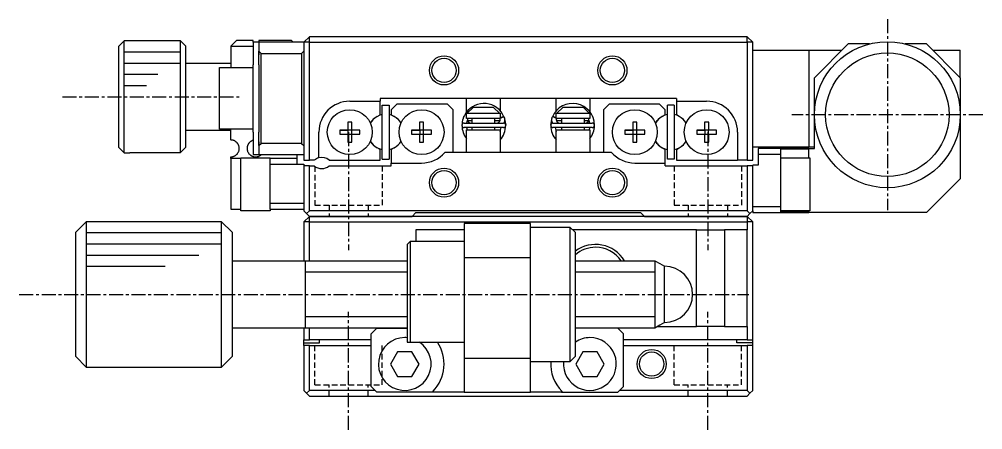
# Model space of a CAD drawing. Extents: x 10 to 335, y 10 to 233.
# Drawn here: x 200.9 to 286.8, y 47.9 to 84.4 of the extents above; entities that cross this region are included whole.
import ezdxf

# ---------------------------------------------------------------- set-up
doc = ezdxf.new("R2010")
doc.units = 0
doc.linetypes.add('CENTER', pattern=[2, 1.25, -0.25, 0.25, -0.25])
doc.linetypes.add('DASHED', pattern=[0.75, 0.5, -0.25])
doc.layers.get('0').update_dxf_attribs({"linetype": 'CONTINUOUS'})
doc.layers.add('CENTER', color=1, linetype='CENTER')

msp = doc.modelspace()

# ---------------------------------------------------------------- linework, layer by layer
at = {"color": 7, "linetype": 'CONTINUOUS'}
for p, q in [((210.259, 82.486), (209.759, 81.984)), ((210.759, 82.486), (210.259, 82.486)), ((210.259, 72.518), (210.259, 82.486)), ((210.759, 82.502), (210.759, 82.486)), ((210.759, 82.502), (215.259, 82.502)), ((215.259, 82.502), (215.259, 72.502)), ((215.259, 82.502), (215.759, 82.002)), ((219.759, 82.002), (220.259, 82.502)), ((221.759, 82.502), (220.259, 82.502)), ((221.759, 82.352), (221.759, 82.502)), ((225.159, 82.502), (222.259, 82.502)), ((222.259, 82.502), (222.259, 82.352)), ((225.159, 82.502), (225.309, 82.352)), ((226.259, 82.352), (226.759, 82.852)), ((226.759, 82.352), (226.759, 82.852)), ((265.759, 82.852), (226.759, 82.852)), ((265.759, 82.352), (265.759, 82.852)), ((266.259, 82.352), (265.759, 82.852)), ((209.759, 81.984), (209.759, 73.019)), ((215.759, 73.002), (215.759, 82.002)), ((219.759, 82.002), (221.759, 82.002)), ((219.759, 82.002), (219.759, 80.102)), ((222.259, 82.352), (221.759, 82.352)), ((221.759, 82.352), (221.759, 80.352)), ((226.259, 82.352), (222.259, 82.352)), ((222.259, 82.352), (222.259, 81.552)), ((226.759, 82.352), (226.259, 82.352)), ((226.259, 82.352), (226.259, 71.852)), ((226.759, 71.852), (226.759, 82.352)), ((226.759, 82.352), (265.759, 82.352)), ((265.759, 82.352), (265.759, 71.852)), ((266.259, 82.352), (265.759, 82.352)), ((266.259, 71.852), (266.259, 82.352)), ((266.259, 81.652), (271.259, 81.652)), ((271.259, 81.652), (271.259, 73.052)), ((271.259, 81.652), (274.209, 81.652)), ((271.759, 79.202), (274.759, 82.202)), ((276.659, 82.202), (274.759, 82.202)), ((281.759, 82.202), (279.859, 82.202)), ((281.759, 82.202), (284.759, 79.202)), ((282.309, 81.652), (284.759, 81.652)), ((284.759, 79.202), (284.759, 81.652)), ((222.459, 81.352), (222.259, 81.552)), ((222.259, 81.552), (222.259, 81.223)), ((222.259, 81.223), (222.259, 81.552)), ((222.259, 80.352), (222.259, 81.223)), ((222.459, 73.352), (222.459, 81.352)), ((222.459, 81.352), (226.059, 81.352)), ((226.259, 81.552), (226.059, 81.352)), ((226.059, 81.352), (226.059, 73.352)), ((215.759, 80.502), (219.759, 80.502)), ((218.759, 74.602), (218.759, 80.102)), ((218.759, 80.102), (221.759, 80.102)), ((221.759, 74.352), (221.759, 80.352)), ((222.259, 80.352), (222.259, 74.352)), ((271.759, 75.902), (271.759, 79.202)), ((284.759, 79.202), (284.759, 75.902)), ((233.059, 77.352), (233.059, 77.102)), ((259.459, 77.352), (233.059, 77.352)), ((240.759, 76.143), (240.759, 77.352)), ((243.759, 77.352), (243.759, 76.256)), ((248.759, 76.257), (248.759, 77.352)), ((251.759, 77.352), (251.759, 76.143)), ((259.459, 77.352), (259.459, 77.102)), ((230.359, 77.102), (233.059, 77.102)), ((233.059, 75.902), (233.059, 77.102)), ((233.259, 76.752), (233.859, 76.752)), ((233.259, 71.952), (233.259, 76.752)), ((233.859, 76.752), (233.859, 71.952)), ((234.059, 76.352), (234.559, 76.852)), ((239.059, 76.852), (234.559, 76.852)), ((239.059, 76.852), (239.559, 76.352)), ((241.342, 76.552), (240.813, 76.052)), ((243.175, 76.552), (241.342, 76.552)), ((243.704, 76.052), (243.175, 76.552)), ((249.342, 76.552), (248.813, 76.052)), ((251.175, 76.552), (249.342, 76.552)), ((251.704, 76.052), (251.175, 76.552)), ((252.959, 76.352), (253.459, 76.852)), ((257.959, 76.852), (253.459, 76.852)), ((257.959, 76.852), (258.459, 76.352)), ((259.259, 76.752), (258.659, 76.752)), ((258.659, 71.952), (258.659, 76.752)), ((259.259, 76.752), (259.259, 71.952)), ((259.459, 77.102), (262.159, 77.102)), ((259.459, 77.102), (259.459, 75.902)), ((232.799, 75.752), (233.059, 75.902)), ((234.059, 76.352), (234.059, 75.902)), ((234.059, 75.902), (234.319, 75.752)), ((239.559, 72.552), (239.559, 76.352)), ((240.491, 75.667), (240.511, 75.722)), ((240.516, 75.726), (240.516, 75.73)), ((240.759, 76.142), (240.759, 76.142)), ((240.759, 76.142), (240.759, 76.142)), ((240.759, 76.052), (240.813, 76.052)), ((240.759, 75.552), (240.759, 76.052)), ((243.759, 75.552), (240.759, 75.552)), ((240.873, 75.552), (240.767, 75.158)), ((240.813, 76.052), (243.704, 76.052)), ((240.874, 75.551), (240.869, 75.537)), ((240.879, 75.565), (240.874, 75.551)), ((241.259, 75.158), (241.259, 75.552)), ((243.259, 75.552), (243.259, 75.158)), ((243.704, 76.052), (243.759, 76.052)), ((243.734, 75.562), (243.723, 75.588)), ((243.735, 75.558), (243.732, 75.565)), ((243.74, 75.544), (243.735, 75.558)), ((243.759, 76.256), (243.759, 76.255)), ((243.759, 76.052), (243.759, 75.552)), ((243.861, 75.662), (243.759, 75.605)), ((243.759, 75.595), (243.767, 75.601)), ((243.767, 75.601), (243.777, 75.607)), ((243.777, 75.607), (243.787, 75.613)), ((243.787, 75.613), (243.799, 75.619)), ((243.799, 75.619), (243.811, 75.626)), ((243.811, 75.626), (243.824, 75.633)), ((243.824, 75.633), (243.838, 75.64)), ((243.838, 75.64), (243.852, 75.646)), ((243.852, 75.646), (243.866, 75.653)), ((244.095, 75.73), (243.861, 75.662)), ((243.866, 75.653), (243.881, 75.66)), ((243.881, 75.66), (243.896, 75.667)), ((243.896, 75.667), (243.912, 75.673)), ((243.912, 75.673), (243.927, 75.68)), ((243.927, 75.68), (243.942, 75.686)), ((243.942, 75.686), (243.957, 75.691)), ((243.957, 75.691), (243.972, 75.697)), ((243.972, 75.697), (243.986, 75.702)), ((243.986, 75.702), (244, 75.707)), ((244, 75.707), (244.013, 75.711)), ((244.013, 75.711), (244.026, 75.715)), ((244.026, 75.715), (244.038, 75.718)), ((244.038, 75.718), (244.049, 75.721)), ((244.049, 75.721), (244.059, 75.723)), ((244.059, 75.723), (244.068, 75.724)), ((244.068, 75.724), (244.076, 75.726)), ((244.076, 75.726), (244.083, 75.726)), ((244.083, 75.726), (244.089, 75.726)), ((244.089, 75.726), (244.094, 75.726)), ((244.094, 75.726), (244.097, 75.724)), ((244.095, 75.731), (244.099, 75.722)), ((244.097, 75.724), (244.1, 75.722)), ((244.1, 75.722), (244.1, 75.722)), ((244.1, 75.722), (244.112, 75.691)), ((244.112, 75.691), (244.123, 75.659)), ((244.12, 75.669), (244.254, 74.982)), ((244.123, 75.659), (244.133, 75.626)), ((244.133, 75.626), (244.141, 75.592)), ((244.141, 75.592), (244.147, 75.558)), ((244.147, 75.558), (244.151, 75.524)), ((248.263, 74.984), (248.397, 75.668)), ((248.368, 75.538), (248.373, 75.572)), ((248.373, 75.572), (248.38, 75.605)), ((248.38, 75.605), (248.388, 75.639)), ((248.388, 75.639), (248.399, 75.672)), ((248.399, 75.672), (248.41, 75.704)), ((248.41, 75.704), (248.418, 75.722)), ((248.42, 75.724), (248.418, 75.722)), ((248.418, 75.722), (248.418, 75.722)), ((248.424, 75.726), (248.42, 75.724)), ((248.423, 75.73), (248.656, 75.662)), ((248.428, 75.726), (248.424, 75.726)), ((248.434, 75.726), (248.428, 75.726)), ((248.441, 75.726), (248.434, 75.726)), ((248.449, 75.724), (248.441, 75.726)), ((248.458, 75.723), (248.449, 75.724)), ((248.468, 75.721), (248.458, 75.723)), ((248.48, 75.718), (248.468, 75.721)), ((248.491, 75.715), (248.48, 75.718)), ((248.504, 75.711), (248.491, 75.715)), ((248.517, 75.707), (248.504, 75.711)), ((248.531, 75.702), (248.517, 75.707)), ((248.546, 75.697), (248.531, 75.702)), ((248.56, 75.691), (248.546, 75.697)), ((248.575, 75.686), (248.56, 75.691)), ((248.591, 75.68), (248.575, 75.686)), ((248.606, 75.673), (248.591, 75.68)), ((248.621, 75.667), (248.606, 75.673)), ((248.636, 75.66), (248.621, 75.667)), ((248.651, 75.653), (248.636, 75.66)), ((248.666, 75.646), (248.651, 75.653)), ((248.656, 75.662), (248.759, 75.605)), ((248.68, 75.64), (248.666, 75.646)), ((248.694, 75.633), (248.68, 75.64)), ((248.707, 75.626), (248.694, 75.633)), ((248.719, 75.619), (248.707, 75.626)), ((248.73, 75.613), (248.719, 75.619)), ((248.741, 75.607), (248.73, 75.613)), ((248.75, 75.601), (248.741, 75.607)), ((248.759, 75.595), (248.75, 75.601)), ((248.759, 76.255), (248.759, 76.256)), ((248.759, 76.052), (248.813, 76.052)), ((248.759, 75.552), (248.759, 76.052)), ((251.759, 75.552), (248.759, 75.552)), ((248.78, 75.551), (248.775, 75.537)), ((248.786, 75.565), (248.78, 75.551)), ((248.813, 76.052), (251.704, 76.052)), ((249.259, 75.158), (249.259, 75.552)), ((251.259, 75.552), (251.259, 75.158)), ((251.641, 75.558), (251.638, 75.565)), ((251.646, 75.544), (251.641, 75.558)), ((251.75, 75.158), (251.645, 75.552)), ((251.704, 76.052), (251.759, 76.052)), ((251.759, 76.052), (251.759, 75.552)), ((252.002, 75.727), (252.001, 75.73)), ((252.006, 75.722), (252.028, 75.664)), ((252.959, 76.352), (252.959, 72.552)), ((258.459, 75.902), (258.199, 75.752)), ((258.459, 75.902), (258.459, 76.352)), ((259.719, 75.752), (259.459, 75.902)), ((271.759, 72.902), (271.759, 75.902)), ((284.759, 75.902), (284.759, 70.202)), ((230.539, 75.238), (230.179, 75.238)), ((230.179, 75.238), (230.179, 74.532)), ((230.539, 74.532), (230.539, 75.238)), ((236.939, 75.238), (236.579, 75.238)), ((236.579, 75.238), (236.579, 74.532)), ((236.939, 74.532), (236.939, 75.238)), ((240.556, 75.158), (244.056, 75.158)), ((244.056, 74.758), (240.556, 74.758)), ((240.768, 74.758), (240.809, 74.552)), ((240.857, 75.464), (240.856, 75.449)), ((240.856, 75.449), (240.857, 75.434)), ((240.858, 75.479), (240.857, 75.464)), ((240.857, 75.434), (240.858, 75.42)), ((240.859, 75.494), (240.858, 75.479)), ((240.858, 75.42), (240.86, 75.405)), ((240.862, 75.508), (240.859, 75.494)), ((240.86, 75.405), (240.863, 75.39)), ((240.865, 75.523), (240.862, 75.508)), ((240.863, 75.39), (240.867, 75.376)), ((240.869, 75.537), (240.865, 75.523)), ((240.867, 75.376), (240.871, 75.362)), ((240.871, 75.362), (240.876, 75.348)), ((241.259, 75.352), (240.874, 75.352)), ((240.876, 75.348), (240.882, 75.334)), ((240.882, 75.334), (240.888, 75.321)), ((240.888, 75.321), (240.895, 75.308)), ((240.895, 75.308), (240.903, 75.295)), ((240.903, 75.295), (240.911, 75.283)), ((240.911, 75.283), (240.92, 75.271)), ((240.92, 75.271), (240.93, 75.26)), ((240.93, 75.26), (240.94, 75.249)), ((240.94, 75.249), (240.95, 75.239)), ((240.95, 75.239), (240.961, 75.229)), ((240.961, 75.229), (240.973, 75.22)), ((240.973, 75.22), (240.985, 75.211)), ((240.985, 75.211), (240.997, 75.203)), ((240.997, 75.203), (241.01, 75.196)), ((241.01, 75.196), (241.023, 75.189)), ((241.023, 75.189), (241.037, 75.183)), ((241.037, 75.183), (241.05, 75.177)), ((241.05, 75.177), (241.064, 75.172)), ((241.064, 75.172), (241.078, 75.168)), ((241.078, 75.168), (241.093, 75.165)), ((241.093, 75.165), (241.107, 75.162)), ((241.107, 75.162), (241.122, 75.16)), ((241.122, 75.16), (241.137, 75.159)), ((241.137, 75.159), (241.151, 75.158)), ((241.151, 75.158), (241.157, 75.158)), ((241.259, 74.552), (241.259, 74.758)), ((243.737, 75.352), (243.259, 75.352)), ((243.259, 74.758), (243.259, 74.552)), ((243.455, 75.158), (243.469, 75.158)), ((243.469, 75.158), (243.483, 75.159)), ((243.483, 75.159), (243.498, 75.161)), ((243.498, 75.161), (243.513, 75.164)), ((243.513, 75.164), (243.527, 75.167)), ((243.527, 75.167), (243.541, 75.171)), ((243.541, 75.171), (243.555, 75.175)), ((243.555, 75.175), (243.569, 75.18)), ((243.569, 75.18), (243.583, 75.186)), ((243.583, 75.186), (243.596, 75.193)), ((243.596, 75.193), (243.609, 75.2)), ((243.609, 75.2), (243.621, 75.207)), ((243.621, 75.207), (243.633, 75.216)), ((243.633, 75.216), (243.645, 75.225)), ((243.645, 75.225), (243.656, 75.234)), ((243.656, 75.234), (243.667, 75.244)), ((243.667, 75.244), (243.677, 75.255)), ((243.677, 75.255), (243.687, 75.266)), ((243.687, 75.266), (243.696, 75.277)), ((243.696, 75.277), (243.705, 75.289)), ((243.705, 75.289), (243.713, 75.302)), ((243.713, 75.302), (243.72, 75.315)), ((243.72, 75.315), (243.727, 75.328)), ((243.727, 75.328), (243.733, 75.341)), ((243.733, 75.341), (243.738, 75.355)), ((243.738, 75.355), (243.743, 75.369)), ((243.744, 75.53), (243.74, 75.544)), ((243.743, 75.369), (243.747, 75.383)), ((243.748, 75.515), (243.744, 75.53)), ((243.747, 75.383), (243.75, 75.398)), ((243.751, 75.501), (243.748, 75.515)), ((243.75, 75.398), (243.752, 75.412)), ((243.753, 75.486), (243.751, 75.501)), ((243.752, 75.412), (243.754, 75.427)), ((243.754, 75.472), (243.753, 75.486)), ((243.755, 75.457), (243.754, 75.472)), ((243.754, 75.427), (243.755, 75.442)), ((243.755, 75.442), (243.755, 75.457)), ((243.794, 74.523), (243.844, 74.758)), ((244.102, 75.187), (244.088, 75.156)), ((244.114, 75.219), (244.102, 75.187)), ((244.125, 75.252), (244.114, 75.219)), ((244.134, 75.285), (244.125, 75.252)), ((244.142, 75.318), (244.134, 75.285)), ((244.148, 75.352), (244.142, 75.318)), ((244.152, 75.387), (244.148, 75.352)), ((244.151, 75.524), (244.154, 75.49)), ((244.154, 75.421), (244.152, 75.387)), ((244.154, 75.49), (244.155, 75.455)), ((244.155, 75.455), (244.154, 75.421)), ((248.363, 75.469), (248.364, 75.503)), ((248.363, 75.434), (248.363, 75.469)), ((248.365, 75.4), (248.363, 75.434)), ((248.364, 75.503), (248.368, 75.538)), ((248.368, 75.366), (248.365, 75.4)), ((248.373, 75.332), (248.368, 75.366)), ((248.38, 75.298), (248.373, 75.332)), ((248.389, 75.265), (248.38, 75.298)), ((248.399, 75.232), (248.389, 75.265)), ((248.411, 75.199), (248.399, 75.232)), ((248.424, 75.168), (248.411, 75.199)), ((248.43, 75.155), (248.424, 75.168)), ((248.462, 75.158), (251.962, 75.158)), ((251.962, 74.758), (248.462, 74.758)), ((248.674, 74.758), (248.722, 74.528)), ((248.764, 75.479), (248.763, 75.464)), ((248.763, 75.464), (248.763, 75.449)), ((248.763, 75.449), (248.763, 75.434)), ((248.763, 75.434), (248.764, 75.42)), ((248.766, 75.494), (248.764, 75.479)), ((248.764, 75.42), (248.766, 75.405)), ((248.768, 75.508), (248.766, 75.494)), ((248.766, 75.405), (248.769, 75.39)), ((248.771, 75.523), (248.768, 75.508)), ((248.769, 75.39), (248.773, 75.376)), ((248.775, 75.537), (248.771, 75.523)), ((248.773, 75.376), (248.777, 75.362)), ((248.777, 75.362), (248.782, 75.348)), ((249.259, 75.352), (248.78, 75.352)), ((248.782, 75.348), (248.788, 75.334)), ((248.788, 75.334), (248.794, 75.321)), ((248.794, 75.321), (248.801, 75.308)), ((248.801, 75.308), (248.809, 75.295)), ((248.809, 75.295), (248.817, 75.283)), ((248.817, 75.283), (248.826, 75.271)), ((248.826, 75.271), (248.836, 75.26)), ((248.836, 75.26), (248.846, 75.249)), ((248.846, 75.249), (248.856, 75.239)), ((248.856, 75.239), (248.868, 75.229)), ((248.868, 75.229), (248.879, 75.22)), ((248.879, 75.22), (248.891, 75.211)), ((248.891, 75.211), (248.903, 75.203)), ((248.903, 75.203), (248.916, 75.196)), ((248.916, 75.196), (248.929, 75.189)), ((248.929, 75.189), (248.943, 75.183)), ((248.943, 75.183), (248.956, 75.177)), ((248.956, 75.177), (248.97, 75.172)), ((248.97, 75.172), (248.985, 75.168)), ((248.985, 75.168), (248.999, 75.165)), ((248.999, 75.165), (249.013, 75.162)), ((249.013, 75.162), (249.028, 75.16)), ((249.028, 75.16), (249.043, 75.159)), ((249.043, 75.159), (249.057, 75.158)), ((249.057, 75.158), (249.063, 75.158)), ((249.259, 74.552), (249.259, 74.758)), ((251.643, 75.352), (251.259, 75.352)), ((251.259, 74.758), (251.259, 74.552)), ((251.361, 75.158), (251.375, 75.158)), ((251.375, 75.158), (251.39, 75.159)), ((251.39, 75.159), (251.404, 75.161)), ((251.404, 75.161), (251.419, 75.164)), ((251.419, 75.164), (251.433, 75.167)), ((251.433, 75.167), (251.447, 75.171)), ((251.447, 75.171), (251.461, 75.175)), ((251.461, 75.175), (251.475, 75.18)), ((251.475, 75.18), (251.489, 75.186)), ((251.489, 75.186), (251.502, 75.193)), ((251.502, 75.193), (251.515, 75.2)), ((251.515, 75.2), (251.527, 75.207)), ((251.527, 75.207), (251.539, 75.216)), ((251.539, 75.216), (251.551, 75.225)), ((251.551, 75.225), (251.562, 75.234)), ((251.562, 75.234), (251.573, 75.244)), ((251.573, 75.244), (251.583, 75.255)), ((251.583, 75.255), (251.593, 75.266)), ((251.593, 75.266), (251.602, 75.277)), ((251.602, 75.277), (251.611, 75.289)), ((251.611, 75.289), (251.619, 75.302)), ((251.619, 75.302), (251.626, 75.315)), ((251.626, 75.315), (251.633, 75.328)), ((251.633, 75.328), (251.639, 75.341)), ((251.639, 75.341), (251.644, 75.355)), ((251.644, 75.355), (251.649, 75.369)), ((251.65, 75.53), (251.646, 75.544)), ((251.649, 75.369), (251.653, 75.383)), ((251.654, 75.515), (251.65, 75.53)), ((251.653, 75.383), (251.656, 75.398)), ((251.657, 75.501), (251.654, 75.515)), ((251.656, 75.398), (251.658, 75.412)), ((251.659, 75.486), (251.657, 75.501)), ((251.658, 75.412), (251.66, 75.427)), ((251.66, 75.472), (251.659, 75.486)), ((251.661, 75.457), (251.66, 75.472)), ((251.66, 75.427), (251.661, 75.442)), ((251.661, 75.442), (251.661, 75.457)), ((251.709, 74.552), (251.75, 74.758)), ((255.939, 75.238), (255.579, 75.238)), ((255.579, 75.238), (255.579, 74.532)), ((255.939, 74.532), (255.939, 75.238)), ((262.339, 75.238), (261.979, 75.238)), ((261.979, 75.238), (261.979, 74.532)), ((262.339, 74.532), (262.339, 75.238)), ((219.759, 74.502), (215.759, 74.502)), ((221.759, 74.602), (218.759, 74.602)), ((219.759, 73.652), (219.759, 74.602)), ((221.759, 74.352), (221.759, 72.352)), ((222.259, 73.48), (222.259, 74.352)), ((227.609, 72.07), (227.609, 74.352)), ((229.472, 74.532), (229.472, 74.172)), ((230.179, 74.532), (229.472, 74.532)), ((229.472, 74.532), (230.179, 74.532)), ((229.472, 74.172), (230.179, 74.172)), ((230.189, 74.521), (230.179, 74.532)), ((230.189, 74.182), (230.179, 74.172)), ((230.179, 74.172), (230.179, 73.465)), ((230.189, 74.521), (230.189, 74.182)), ((230.528, 74.521), (230.189, 74.521)), ((230.189, 74.182), (230.528, 74.182)), ((230.528, 74.521), (230.539, 74.532)), ((230.528, 74.182), (230.528, 74.521)), ((230.528, 74.182), (230.539, 74.172)), ((231.245, 74.532), (230.539, 74.532)), ((231.245, 74.532), (230.539, 74.532)), ((230.539, 74.172), (231.245, 74.172)), ((230.539, 73.465), (230.539, 74.172)), ((231.245, 74.172), (231.245, 74.532)), ((235.872, 74.532), (235.872, 74.172)), ((236.579, 74.532), (235.872, 74.532)), ((235.872, 74.532), (236.579, 74.532)), ((235.872, 74.172), (236.579, 74.172)), ((236.589, 74.521), (236.579, 74.532)), ((236.589, 74.182), (236.579, 74.172)), ((236.579, 74.172), (236.579, 73.465)), ((236.589, 74.521), (236.589, 74.182)), ((236.928, 74.521), (236.589, 74.521)), ((236.589, 74.182), (236.928, 74.182)), ((236.928, 74.521), (236.939, 74.532)), ((236.928, 74.182), (236.928, 74.521)), ((236.928, 74.182), (236.939, 74.172)), ((237.645, 74.532), (236.939, 74.532)), ((237.645, 74.532), (236.939, 74.532)), ((236.939, 74.172), (237.645, 74.172)), ((236.939, 73.465), (236.939, 74.172)), ((237.645, 74.172), (237.645, 74.532)), ((240.759, 74.552), (243.759, 74.552)), ((240.759, 72.552), (240.759, 74.552)), ((243.759, 74.552), (243.759, 72.552)), ((243.759, 74.417), (243.794, 74.523)), ((248.722, 74.528), (248.758, 74.417)), ((248.759, 74.552), (251.759, 74.552)), ((248.759, 72.552), (248.759, 74.552)), ((251.759, 74.552), (251.759, 72.552)), ((254.872, 74.532), (254.872, 74.172)), ((255.579, 74.532), (254.872, 74.532)), ((254.872, 74.532), (255.579, 74.532)), ((254.872, 74.172), (255.579, 74.172)), ((255.589, 74.521), (255.579, 74.532)), ((255.589, 74.182), (255.579, 74.172)), ((255.579, 74.172), (255.579, 73.465)), ((255.589, 74.521), (255.589, 74.182)), ((255.928, 74.521), (255.589, 74.521)), ((255.589, 74.182), (255.928, 74.182)), ((255.928, 74.521), (255.939, 74.532)), ((255.928, 74.182), (255.928, 74.521)), ((255.928, 74.182), (255.939, 74.172)), ((256.645, 74.532), (255.939, 74.532)), ((256.645, 74.532), (255.939, 74.532)), ((255.939, 74.172), (256.645, 74.172)), ((255.939, 73.465), (255.939, 74.172)), ((256.645, 74.172), (256.645, 74.532)), ((261.272, 74.532), (261.272, 74.172)), ((261.979, 74.532), (261.272, 74.532)), ((261.272, 74.532), (261.979, 74.532)), ((261.272, 74.172), (261.979, 74.172)), ((261.989, 74.521), (261.979, 74.532)), ((261.989, 74.182), (261.979, 74.172)), ((261.979, 74.172), (261.979, 73.465)), ((261.989, 74.521), (261.989, 74.182)), ((262.328, 74.521), (261.989, 74.521)), ((261.989, 74.182), (262.328, 74.182)), ((262.328, 74.521), (262.339, 74.532)), ((262.328, 74.182), (262.328, 74.521)), ((262.328, 74.182), (262.339, 74.172)), ((263.045, 74.532), (262.339, 74.532)), ((263.045, 74.532), (262.339, 74.532)), ((262.339, 74.172), (263.045, 74.172)), ((262.339, 73.465), (262.339, 74.172)), ((263.045, 74.172), (263.045, 74.532)), ((264.909, 74.352), (264.909, 71.852)), ((209.759, 73.019), (210.259, 72.518)), ((215.759, 73.002), (215.259, 72.502)), ((219.793, 73.651), (219.759, 73.652)), ((219.827, 73.648), (219.793, 73.651)), ((219.861, 73.645), (219.827, 73.648)), ((219.895, 73.639), (219.861, 73.645)), ((219.927, 73.633), (219.895, 73.639)), ((219.958, 73.625), (219.927, 73.633)), ((219.988, 73.616), (219.958, 73.625)), ((220.018, 73.605), (219.988, 73.616)), ((220.047, 73.594), (220.018, 73.605)), ((220.075, 73.582), (220.047, 73.594)), ((220.102, 73.569), (220.075, 73.582)), ((220.128, 73.554), (220.102, 73.569)), ((220.144, 73.545), (220.128, 73.554)), ((220.16, 73.536), (220.144, 73.545)), ((220.189, 73.516), (220.16, 73.536)), ((220.218, 73.494), (220.189, 73.516)), ((220.245, 73.473), (220.218, 73.494)), ((220.271, 73.45), (220.245, 73.473)), ((220.295, 73.426), (220.271, 73.45)), ((220.317, 73.402), (220.295, 73.426)), ((220.338, 73.378), (220.317, 73.402)), ((220.359, 73.352), (220.338, 73.378)), ((220.378, 73.325), (220.359, 73.352)), ((220.396, 73.298), (220.378, 73.325)), ((220.412, 73.271), (220.396, 73.298)), ((220.426, 73.244), (220.412, 73.271)), ((220.44, 73.216), (220.426, 73.244)), ((220.452, 73.189), (220.44, 73.216)), ((220.462, 73.162), (220.452, 73.189)), ((220.474, 73.128), (220.462, 73.162)), ((220.484, 73.094), (220.474, 73.128)), ((220.494, 73.049), (220.484, 73.094)), ((220.502, 73.005), (220.494, 73.049)), ((220.506, 72.962), (220.502, 73.005)), ((221.214, 72.99), (221.211, 72.957)), ((221.219, 73.025), (221.214, 72.99)), ((221.225, 73.059), (221.219, 73.025)), ((221.234, 73.093), (221.225, 73.059)), ((221.243, 73.127), (221.234, 73.093)), ((221.255, 73.161), (221.243, 73.127)), ((221.268, 73.195), (221.255, 73.161)), ((221.279, 73.219), (221.268, 73.195)), ((221.291, 73.243), (221.279, 73.219)), ((221.308, 73.275), (221.291, 73.243)), ((221.327, 73.306), (221.308, 73.275)), ((221.348, 73.336), (221.327, 73.306)), ((221.364, 73.359), (221.348, 73.336)), ((221.381, 73.38), (221.364, 73.359)), ((221.399, 73.401), (221.381, 73.38)), ((221.418, 73.421), (221.399, 73.401)), ((221.438, 73.441), (221.418, 73.421)), ((221.458, 73.46), (221.438, 73.441)), ((221.479, 73.478), (221.458, 73.46)), ((221.501, 73.495), (221.479, 73.478)), ((221.523, 73.512), (221.501, 73.495)), ((221.546, 73.528), (221.523, 73.512)), ((221.571, 73.544), (221.546, 73.528)), ((221.597, 73.558), (221.571, 73.544)), ((221.623, 73.572), (221.597, 73.558)), ((221.649, 73.585), (221.623, 73.572)), ((221.676, 73.596), (221.649, 73.585)), ((221.703, 73.607), (221.676, 73.596)), ((221.731, 73.616), (221.703, 73.607)), ((221.759, 73.624), (221.731, 73.616)), ((222.259, 73.48), (222.259, 73.152)), ((222.259, 73.152), (222.259, 73.48)), ((222.259, 73.152), (222.459, 73.352)), ((222.259, 73.152), (222.259, 72.352)), ((226.059, 73.352), (222.459, 73.352)), ((226.059, 73.352), (226.259, 73.152)), ((230.179, 73.465), (230.539, 73.465)), ((236.579, 73.465), (236.939, 73.465)), ((255.579, 73.465), (255.939, 73.465)), ((261.979, 73.465), (262.339, 73.465)), ((266.259, 73.052), (271.259, 73.052)), ((271.259, 73.052), (271.759, 73.052)), ((210.259, 72.518), (210.759, 72.518)), ((210.759, 72.518), (210.759, 72.502)), ((215.259, 72.502), (210.759, 72.502)), ((219.759, 72.152), (219.771, 72.152)), ((219.759, 72.002), (219.759, 72.152)), ((219.771, 72.152), (219.783, 72.152)), ((219.783, 72.152), (219.795, 72.153)), ((219.795, 72.153), (219.807, 72.153)), ((219.807, 72.153), (219.818, 72.154)), ((219.818, 72.154), (219.83, 72.155)), ((219.83, 72.155), (219.841, 72.156)), ((219.841, 72.156), (219.853, 72.158)), ((219.853, 72.158), (219.872, 72.16)), ((219.872, 72.16), (219.891, 72.163)), ((219.891, 72.163), (219.909, 72.167)), ((219.909, 72.167), (219.927, 72.171)), ((219.927, 72.171), (219.944, 72.175)), ((219.944, 72.175), (219.961, 72.179)), ((219.961, 72.179), (219.985, 72.187)), ((219.985, 72.187), (220.008, 72.194)), ((220.008, 72.194), (220.038, 72.205)), ((220.038, 72.205), (220.066, 72.217)), ((220.066, 72.217), (220.093, 72.23)), ((220.093, 72.23), (220.131, 72.251)), ((220.131, 72.251), (220.172, 72.276)), ((220.172, 72.276), (220.21, 72.302)), ((220.21, 72.302), (220.245, 72.331)), ((220.245, 72.331), (220.279, 72.362)), ((220.279, 72.362), (220.311, 72.394)), ((220.311, 72.394), (220.341, 72.429)), ((220.341, 72.429), (220.369, 72.466)), ((220.369, 72.466), (220.395, 72.504)), ((220.395, 72.504), (220.419, 72.546)), ((220.419, 72.546), (220.441, 72.589)), ((220.441, 72.589), (220.46, 72.635)), ((220.46, 72.635), (220.476, 72.683)), ((220.476, 72.683), (220.49, 72.733)), ((220.49, 72.733), (220.497, 72.769)), ((220.497, 72.769), (220.502, 72.805)), ((220.502, 72.805), (220.506, 72.841)), ((220.508, 72.93), (220.506, 72.962)), ((220.506, 72.841), (220.508, 72.87)), ((220.509, 72.899), (220.508, 72.93)), ((220.508, 72.87), (220.509, 72.899)), ((221.211, 72.957), (221.209, 72.923)), ((221.209, 72.923), (221.209, 72.879)), ((221.209, 72.879), (221.212, 72.836)), ((221.212, 72.836), (221.216, 72.794)), ((221.216, 72.794), (221.224, 72.753)), ((221.224, 72.753), (221.233, 72.713)), ((221.233, 72.713), (221.244, 72.673)), ((221.244, 72.673), (221.258, 72.635)), ((221.258, 72.635), (221.273, 72.597)), ((221.273, 72.597), (221.295, 72.552)), ((221.295, 72.552), (221.32, 72.508)), ((221.32, 72.508), (221.348, 72.467)), ((221.348, 72.467), (221.378, 72.427)), ((221.378, 72.427), (221.412, 72.389)), ((221.412, 72.389), (221.448, 72.353)), ((221.448, 72.353), (221.487, 72.319)), ((221.487, 72.319), (221.529, 72.287)), ((221.529, 72.287), (221.557, 72.269)), ((221.557, 72.269), (221.586, 72.251)), ((221.586, 72.251), (221.617, 72.234)), ((221.617, 72.234), (221.65, 72.218)), ((221.65, 72.218), (221.667, 72.211)), ((221.667, 72.211), (221.684, 72.204)), ((221.684, 72.204), (221.709, 72.195)), ((221.709, 72.195), (221.734, 72.186)), ((221.734, 72.186), (221.761, 72.178)), ((221.759, 72.352), (222.259, 72.352)), ((221.761, 72.178), (221.775, 72.174)), ((221.775, 72.174), (221.79, 72.171)), ((221.79, 72.171), (221.805, 72.168)), ((221.805, 72.168), (221.818, 72.165)), ((221.818, 72.165), (221.832, 72.163)), ((221.832, 72.163), (221.845, 72.16)), ((221.845, 72.16), (221.86, 72.158)), ((221.86, 72.158), (221.874, 72.156)), ((221.874, 72.156), (221.889, 72.155)), ((221.889, 72.155), (221.9, 72.154)), ((221.9, 72.154), (221.912, 72.153)), ((221.912, 72.153), (221.923, 72.152)), ((221.923, 72.152), (221.935, 72.152)), ((221.935, 72.152), (221.947, 72.152)), ((221.947, 72.152), (221.959, 72.152)), ((221.959, 72.152), (221.97, 72.152)), ((221.97, 72.152), (221.982, 72.152)), ((221.982, 72.152), (221.996, 72.153)), ((221.996, 72.153), (222.009, 72.153)), ((222.009, 72.153), (222.022, 72.154)), ((222.022, 72.154), (222.035, 72.156)), ((222.035, 72.156), (222.048, 72.157)), ((222.048, 72.157), (222.061, 72.159)), ((222.061, 72.159), (222.081, 72.162)), ((222.081, 72.162), (222.1, 72.165)), ((222.1, 72.165), (222.118, 72.169)), ((222.118, 72.169), (222.136, 72.173)), ((222.136, 72.173), (222.154, 72.177)), ((222.154, 72.177), (222.171, 72.182)), ((222.171, 72.182), (222.191, 72.189)), ((222.191, 72.189), (222.211, 72.195)), ((222.211, 72.195), (222.23, 72.202)), ((222.23, 72.202), (222.267, 72.218)), ((222.259, 72.352), (226.259, 72.352)), ((222.267, 72.218), (222.302, 72.235)), ((222.302, 72.235), (222.335, 72.253)), ((222.335, 72.253), (222.359, 72.267)), ((222.359, 72.267), (222.382, 72.282)), ((222.382, 72.282), (222.422, 72.312)), ((222.422, 72.312), (222.46, 72.344)), ((222.46, 72.344), (222.468, 72.351)), ((225.659, 72.002), (225.659, 72.352)), ((233.059, 72.801), (232.799, 72.951)), ((233.059, 71.852), (233.059, 72.801)), ((234.319, 72.951), (234.059, 72.801)), ((234.059, 72.801), (234.059, 71.602)), ((253.68, 72.552), (238.838, 72.552)), ((258.199, 72.951), (258.459, 72.801)), ((258.459, 71.602), (258.459, 72.801)), ((259.459, 72.801), (259.719, 72.951)), ((259.459, 72.801), (259.459, 71.852)), ((268.759, 72.902), (266.759, 72.902)), ((266.759, 72.902), (266.759, 72.402)), ((266.759, 72.402), (268.759, 72.402)), ((266.759, 72.402), (266.759, 71.402)), ((268.759, 72.402), (268.759, 72.902)), ((271.259, 72.902), (268.759, 72.902)), ((268.759, 72.861), (271.259, 72.861)), ((268.759, 67.702), (268.759, 72.402)), ((271.259, 72.861), (271.259, 72.902)), ((271.259, 72.902), (271.759, 72.902)), ((271.259, 72.052), (271.259, 72.861)), ((219.759, 72.002), (219.759, 67.502)), ((220.659, 72.002), (219.759, 72.002)), ((220.659, 67.352), (220.659, 72.052)), ((220.659, 72.052), (223.259, 72.052)), ((223.259, 72.052), (223.259, 72.002)), ((225.659, 72.002), (223.259, 72.002)), ((223.259, 71.502), (223.259, 72.002)), ((223.259, 71.502), (225.659, 71.502)), ((223.259, 68.002), (223.259, 71.502)), ((225.659, 71.502), (225.659, 72.002)), ((225.659, 71.502), (226.259, 71.502)), ((226.259, 71.852), (226.759, 71.852)), ((226.259, 71.502), (226.259, 71.352)), ((226.259, 71.352), (226.259, 67.352)), ((226.759, 71.352), (226.259, 71.352)), ((227.197, 71.852), (226.759, 71.852)), ((226.759, 71.352), (227.197, 71.352)), ((226.759, 67.352), (226.759, 71.352)), ((228.52, 71.852), (233.059, 71.852)), ((228.52, 71.352), (234.059, 71.352)), ((233.259, 71.952), (233.859, 71.952)), ((234.059, 71.602), (236.759, 71.602)), ((234.059, 71.352), (234.059, 71.602)), ((255.759, 71.602), (258.459, 71.602)), ((258.459, 71.352), (258.459, 71.602)), ((258.459, 71.352), (265.759, 71.352)), ((259.259, 71.952), (258.659, 71.952)), ((259.459, 71.852), (264.909, 71.852)), ((265.759, 71.852), (264.909, 71.852)), ((265.759, 71.852), (266.259, 71.852)), ((265.759, 71.352), (265.759, 67.352)), ((266.259, 71.352), (265.759, 71.352)), ((266.759, 71.402), (266.259, 71.402)), ((266.259, 71.352), (266.259, 71.402)), ((266.259, 67.352), (266.259, 71.352)), ((268.759, 72.052), (271.359, 72.052)), ((271.359, 72.052), (271.359, 67.352)), ((284.759, 70.202), (281.759, 67.202)), ((226.259, 68.002), (223.259, 68.002)), ((223.259, 67.502), (223.259, 68.002)), ((219.759, 67.502), (220.659, 67.502)), ((223.259, 67.352), (220.659, 67.352)), ((223.259, 67.502), (223.259, 67.352)), ((223.259, 67.502), (226.259, 67.502)), ((226.259, 67.352), (226.509, 67.102)), ((226.509, 67.102), (226.759, 67.352)), ((226.509, 67.102), (226.759, 66.852)), ((265.759, 67.352), (226.759, 67.352)), ((236.259, 67.202), (235.909, 66.852)), ((236.259, 67.202), (256.259, 67.202)), ((256.609, 66.852), (256.259, 67.202)), ((265.759, 67.352), (266.009, 67.102)), ((265.759, 66.852), (266.009, 67.102)), ((266.009, 67.102), (266.259, 67.352)), ((268.759, 67.702), (266.259, 67.702)), ((266.259, 67.352), (266.259, 67.202)), ((266.259, 67.202), (268.759, 67.202)), ((268.759, 67.202), (268.759, 67.702)), ((271.359, 67.352), (268.759, 67.352)), ((271.259, 67.271), (268.759, 67.271)), ((268.759, 67.202), (271.259, 67.202)), ((271.259, 67.271), (271.259, 67.352)), ((271.259, 67.202), (271.259, 67.271)), ((281.759, 67.202), (271.259, 67.202)), ((205.909, 65.402), (206.909, 66.402)), ((206.909, 53.402), (206.909, 66.402)), ((206.909, 66.402), (218.909, 66.402)), ((218.909, 66.402), (218.909, 59.843)), ((218.909, 66.402), (219.909, 65.402)), ((226.259, 66.352), (226.759, 66.852)), ((226.759, 66.352), (226.259, 66.352)), ((226.259, 66.352), (226.259, 62.902)), ((265.759, 66.852), (226.759, 66.852)), ((226.759, 66.352), (226.759, 66.852)), ((226.759, 66.852), (235.909, 66.852)), ((226.759, 66.352), (265.759, 66.352)), ((226.759, 62.902), (226.759, 66.352)), ((246.459, 66.202), (240.559, 66.202)), ((240.559, 66.202), (240.559, 63.202)), ((246.459, 63.202), (246.459, 66.202)), ((256.609, 66.852), (265.759, 66.852)), ((265.759, 66.852), (265.759, 66.352)), ((265.759, 66.852), (266.259, 66.352)), ((265.759, 66.352), (265.759, 65.652)), ((266.259, 66.352), (265.759, 66.352)), ((266.259, 55.852), (266.259, 66.352)), ((205.909, 65.402), (205.909, 54.402)), ((219.909, 59.852), (219.909, 65.402)), ((236.259, 65.652), (236.259, 64.652)), ((240.559, 65.652), (236.259, 65.652)), ((246.459, 65.902), (249.959, 65.902)), ((249.959, 65.902), (249.959, 53.902)), ((249.959, 65.902), (250.459, 65.402)), ((261.259, 65.652), (250.209, 65.652)), ((250.459, 54.402), (250.459, 65.402)), ((261.259, 57.052), (261.259, 65.652)), ((261.259, 65.652), (263.759, 65.652)), ((263.759, 65.652), (263.759, 57.052)), ((265.759, 65.652), (263.759, 65.652)), ((265.759, 57.052), (265.759, 65.652)), ((235.459, 64.352), (235.759, 64.652)), ((235.759, 55.652), (235.759, 64.652)), ((235.759, 64.652), (240.559, 64.652)), ((235.459, 64.352), (235.459, 55.652)), ((219.909, 62.902), (226.409, 62.902)), ((226.404, 62.902), (226.409, 62.902)), ((226.409, 59.974), (226.409, 62.902)), ((226.409, 62.902), (226.414, 62.902)), ((226.409, 62.902), (235.459, 62.902)), ((240.559, 63.202), (246.459, 63.202)), ((240.559, 63.202), (240.559, 54.202)), ((246.459, 54.202), (246.459, 63.202)), ((250.459, 62.902), (257.543, 62.902)), ((257.543, 62.902), (257.543, 59.874)), ((257.543, 62.902), (257.976, 62.652)), ((257.976, 62.652), (258.409, 62.402)), ((258.409, 59.879), (258.409, 62.402)), ((218.909, 59.843), (218.909, 53.402)), ((219.909, 54.402), (219.909, 59.852)), ((226.409, 59.902), (226.409, 59.974)), ((226.409, 59.807), (226.409, 59.902)), ((226.409, 56.902), (226.409, 59.807)), ((257.543, 59.874), (257.543, 56.902)), ((258.409, 57.402), (258.409, 59.879)), ((226.409, 56.902), (219.909, 56.902)), ((226.259, 56.902), (226.259, 55.852)), ((226.409, 56.902), (226.404, 56.902)), ((226.414, 56.902), (226.409, 56.902)), ((235.459, 56.902), (226.409, 56.902)), ((226.759, 55.852), (226.759, 56.902)), ((232.259, 56.402), (232.759, 56.902)), ((232.759, 56.902), (235.459, 56.902)), ((254.259, 56.902), (250.459, 56.902)), ((257.543, 56.902), (250.459, 56.902)), ((254.259, 56.902), (254.759, 56.402)), ((257.976, 57.152), (257.543, 56.902)), ((257.803, 57.052), (261.259, 57.052)), ((258.409, 57.402), (257.976, 57.152)), ((263.759, 57.052), (261.259, 57.052)), ((263.759, 57.052), (265.759, 57.052)), ((265.759, 57.052), (265.759, 55.852)), ((226.259, 55.852), (226.759, 55.852)), ((226.259, 55.602), (226.259, 55.852)), ((232.259, 55.852), (226.759, 55.852)), ((227.659, 55.602), (227.659, 55.852)), ((232.259, 51.702), (232.259, 56.402)), ((254.759, 51.702), (254.759, 56.402)), ((265.759, 55.852), (254.759, 55.852)), ((264.859, 55.602), (264.859, 55.852)), ((265.759, 55.852), (266.259, 55.852)), ((266.259, 55.602), (266.259, 55.852)), ((226.259, 55.602), (227.659, 55.602)), ((226.259, 55.352), (226.259, 55.602)), ((226.759, 55.352), (226.259, 55.352)), ((226.259, 55.352), (226.259, 51.352)), ((226.759, 55.352), (232.259, 55.352)), ((226.759, 51.352), (226.759, 55.352)), ((235.459, 55.652), (235.759, 55.652)), ((235.759, 55.652), (240.559, 55.652)), ((254.759, 55.352), (265.759, 55.352)), ((266.259, 55.602), (264.859, 55.602)), ((266.259, 55.352), (265.759, 55.352)), ((265.759, 55.352), (265.759, 51.352)), ((266.259, 55.352), (266.259, 55.602)), ((266.259, 51.352), (266.259, 55.352)), ((206.909, 53.402), (205.909, 54.402)), ((219.909, 54.402), (218.909, 53.402)), ((234.624, 54.802), (233.989, 53.702)), ((235.894, 54.802), (234.624, 54.802)), ((236.529, 53.702), (235.894, 54.802)), ((246.459, 54.202), (240.559, 54.202)), ((240.559, 54.202), (240.559, 51.202)), ((246.459, 51.202), (246.459, 54.202)), ((250.459, 54.402), (249.959, 53.902)), ((251.124, 54.802), (250.489, 53.702)), ((252.394, 54.802), (251.124, 54.802)), ((253.029, 53.702), (252.394, 54.802)), ((218.909, 53.402), (206.909, 53.402)), ((233.989, 53.702), (234.624, 52.602)), ((235.894, 52.602), (236.529, 53.702)), ((249.959, 53.902), (246.459, 53.902)), ((250.489, 53.702), (251.124, 52.602)), ((252.394, 52.602), (253.029, 53.702)), ((234.624, 52.602), (235.894, 52.602)), ((251.124, 52.602), (252.394, 52.602)), ((232.759, 51.202), (232.259, 51.702)), ((254.759, 51.702), (254.259, 51.202)), ((226.259, 51.352), (226.509, 51.102)), ((226.509, 51.102), (226.759, 51.352)), ((226.759, 50.852), (226.509, 51.102)), ((232.609, 51.352), (226.759, 51.352)), ((226.759, 50.852), (265.759, 50.852)), ((237.806, 51.202), (232.759, 51.202)), ((237.806, 51.202), (237.777, 51.271)), ((240.559, 51.202), (237.806, 51.202)), ((240.559, 51.202), (246.459, 51.202)), ((249.211, 51.202), (246.459, 51.202)), ((249.241, 51.271), (249.211, 51.202)), ((249.211, 51.202), (254.259, 51.202)), ((265.759, 51.352), (254.409, 51.352)), ((265.759, 51.352), (266.009, 51.102)), ((265.759, 50.852), (266.009, 51.102)), ((266.009, 51.102), (266.259, 51.352))]:
    msp.add_line(p, q, dxfattribs=at)
at = {"color": 3, "linetype": 'CONTINUOUS'}
for p, q in [((210.259, 81.502), (215.259, 81.502)), ((210.259, 80.502), (215.259, 80.502)), ((210.259, 79.502), (213.259, 79.502)), ((210.259, 78.502), (212.259, 78.502)), ((206.909, 65.402), (218.909, 65.402)), ((206.909, 64.402), (218.909, 64.402)), ((206.909, 63.402), (216.909, 63.402)), ((206.909, 62.402), (213.909, 62.402)), ((226.409, 61.902), (235.459, 61.902)), ((250.459, 61.902), (257.543, 61.902)), ((235.459, 57.902), (226.409, 57.902)), ((257.543, 57.902), (250.459, 57.902))]:
    msp.add_line(p, q, dxfattribs=at)
at = {"color": 3, "linetype": 'DASHED'}
for p, q in [((227.259, 71.302), (227.259, 67.852)), ((233.259, 71.352), (233.259, 67.852)), ((259.259, 71.352), (259.259, 67.852)), ((265.259, 71.352), (265.259, 67.852)), ((227.259, 67.852), (233.259, 67.852)), ((228.509, 67.852), (228.509, 66.852)), ((232.009, 67.852), (232.009, 66.852)), ((259.259, 67.852), (265.259, 67.852)), ((260.509, 67.852), (260.509, 66.852)), ((264.009, 67.852), (264.009, 66.852)), ((227.259, 51.852), (227.259, 55.352)), ((233.259, 51.852), (233.259, 55.352)), ((259.259, 51.852), (259.259, 55.352)), ((265.259, 51.852), (265.259, 55.352)), ((227.259, 51.852), (233.259, 51.852)), ((228.509, 50.852), (228.509, 51.852)), ((232.009, 50.852), (232.009, 51.852)), ((259.259, 51.852), (265.259, 51.852)), ((260.509, 50.852), (260.509, 51.852)), ((264.009, 50.852), (264.009, 51.852))]:
    msp.add_line(p, q, dxfattribs=at)
at = {"color": 7, "linetype": 'CONTINUOUS'}
for centre, radius in [((278.259, 75.902), 6.5), ((238.759, 79.852), 1.075), ((253.759, 79.852), 1.075), ((278.259, 75.902), 5.5), ((230.359, 74.352), 2), ((236.759, 74.352), 2), ((255.759, 74.352), 2), ((262.159, 74.352), 2), ((238.759, 69.852), 1.075), ((253.759, 69.852), 1.075), ((257.259, 53.702), 1.3), ((257.259, 53.702), 1.075)]:
    msp.add_circle(centre, radius, dxfattribs=at)
at = {"color": 3, "linetype": 'CONTINUOUS'}
for centre in [(238.759, 79.852), (253.759, 79.852), (238.759, 69.852), (253.759, 69.852)]:
    msp.add_circle(centre, 1.3, dxfattribs=at)
at = {"color": 7, "linetype": 'CONTINUOUS'}
for centre, radius, start, end in [((230.359, 74.352), 2.75, 90, 180), ((242.306, 74.958), 1.949, 23.0583, 144.47261), ((250.212, 74.958), 1.949, 0.80286, 156.92941), ((262.159, 74.352), 2.75, 0, 90), ((233.674, 74.237), 1.75, 120, 148.11847), ((233.559, 74.352), 1.587, 100.89309, 134.99975), ((233.559, 74.352), 1.587, 44.99975, 79.10698), ((233.444, 74.237), 1.75, 31.88153, 60), ((242.311, 74.956), 1.954, 144.53122, 179.19215), ((259.074, 74.237), 1.75, 120, 148.11847), ((258.959, 74.352), 1.587, 100.89302, 135.00025), ((258.959, 74.352), 1.587, 45.00025, 79.10691), ((258.844, 74.237), 1.75, 31.88153, 60), ((233.559, 74.352), 1.587, 134.99975, 149.56682), ((233.559, 74.352), 1.587, 30.43326, 44.99975), ((240.556, 74.958), 0.2, 90, 270), ((242.303, 74.957), 1.946, 180.81936, 217.46619), ((242.302, 74.96), 1.953, 318.26809, 359.15688), ((244.056, 74.958), 0.2, 270, 90), ((248.462, 74.958), 0.2, 90, 270), ((250.216, 74.96), 1.953, 180.84976, 221.72416), ((250.217, 74.957), 1.944, 322.51327, 359.29445), ((251.962, 74.958), 0.2, 270, 90), ((258.959, 74.352), 1.587, 135.00025, 149.56674), ((258.959, 74.352), 1.587, 30.43318, 45.00025), ((233.674, 74.467), 1.75, 211.88153, 240), ((233.559, 74.352), 1.587, 210.43318, 225.00025), ((233.559, 74.352), 1.587, 225.00025, 259.10691), ((233.559, 74.352), 1.587, 280.89302, 315.00025), ((233.444, 74.467), 1.75, 300, 328.11847), ((233.559, 74.352), 1.587, 315.00025, 329.56674), ((259.074, 74.467), 1.75, 211.88153, 240), ((258.959, 74.352), 1.587, 210.43326, 224.99975), ((258.959, 74.352), 1.587, 224.99975, 259.10698), ((258.959, 74.352), 1.587, 280.89309, 314.99975), ((258.844, 74.467), 1.75, 300, 328.11847), ((258.959, 74.352), 1.587, 314.99975, 329.56682), ((236.759, 74.352), 2.75, 270, 319.11481), ((255.759, 74.352), 2.75, 220.88519, 270), ((227.859, 71.102), 1, 104.47751, 131.40962), ((227.859, 72.102), 1, 228.59038, 311.40962), ((227.859, 71.102), 1, 48.59038, 104.47751), ((252.259, 61.352), 3, 31.10892, 126.8699), ((252.259, 61.352), 2.75, 90, 130.88519), ((252.259, 61.352), 2.75, 34.30765, 90), ((258.409, 59.902), 2.5, 270, 90), ((235.259, 53.702), 2.35, 90, 56.07689), ((235.259, 53.702), 2.35, 85.11786, 90), ((251.759, 53.702), 2.35, 175.11786, 90), ((251.759, 53.702), 2.35, 90, 123.58624), ((235.259, 53.702), 3.5, 316.01099, 33.85844), ((251.759, 53.702), 3.5, 176.72417, 223.98901)]:
    msp.add_arc(centre, radius, start, end, dxfattribs=at)
at = {"layer": 'CENTER', "color": 1, "linetype": 'CENTER'}
for p, q in [((278.259, 84.402), (278.259, 67.402)), ((204.759, 77.502), (220.759, 77.502)), ((286.759, 75.902), (269.759, 75.902)), ((230.259, 74.352), (230.259, 63.852)), ((262.259, 74.352), (262.259, 63.852)), ((200.909, 59.902), (265.909, 59.902)), ((230.259, 47.852), (230.259, 58.352)), ((262.259, 47.852), (262.259, 58.352))]:
    msp.add_line(p, q, dxfattribs=at)

doc.saveas('drawing.dxf')
